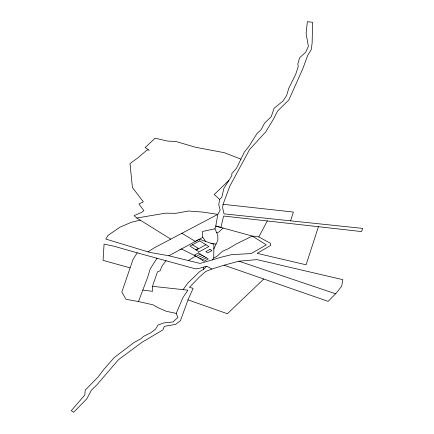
<?xml version="1.0" encoding="UTF-8"?>
<svg xmlns="http://www.w3.org/2000/svg" width="434" height="434" viewBox="0 0 434 434"><rect width="100%" height="100%" fill="white"/><g stroke="black" fill="none" stroke-linecap="round" stroke-linejoin="round"><path stroke-width="0.65" d="M168.853 255.772L200.085 263.422L212.334 259.895L213.761 257.997L213.864 244.277L199.385 239.226L168.853 255.772L149.643 252.355L105.771 239.042L107.909 235.478L119.958 227.194L131.301 222.279L140.198 220.125M223.06 204.289L222.615 207.799L224.025 213.859L362.705 228.398L361.517 231.566L223.608 216.034L220.928 227.449L215.769 226.038L217.846 214.358L220.136 210.072L218.758 204.712L219.653 199.483L221.801 197.226L223.863 188.459L231.854 175.618L231.74 173.714L236.563 168.137L244.38 152.025L249.23 145.965L257.178 133.281L261.073 129.766L264.604 123.099L271.255 116.632L274.104 108.272L282.99 101.035L286.608 95.523L288.794 88.178L295.684 74.382L298.229 66.614L297.838 63.869L299.601 57.858L305.786 52.08L308.384 46.324L306.106 33.548L307.353 21.7L312.551 22.264L312.138 43.107L311.221 49.693L307.684 55.476L302.851 68.583L288.946 99.798L277.668 110.979L273.48 119.062L265.874 131.714L249.626 149.464L229.765 186.251L223.06 204.289L293.389 212.063L290.628 220.835M213.826 249.035L217.868 240.214L217.781 235.206L214.928 228.81L215.769 226.038L252.284 236.058L258.827 236.91L270.431 243.3L270.767 245.362L257.14 253.353L306.095 264.8L318.453 226.635M206.492 266.308L199.727 268.217L195.582 268.879L137.242 252.838L133.059 259.315L121.845 292.039L125.979 299.276L138.468 301.549L152.996 304.82L157.971 307.684L166.358 311.303L176.215 313.397L177.929 317.444L172.982 321.947L163.84 322.912L158.036 325.017L155.508 329.232L150.744 332.807L143.377 336.431L141.121 338.645L133.954 342.551L114.12 357.659L104.057 369.117L97.905 377.211L85.172 390.177L84.847 394.983L71.295 410.656L73.579 412.3L86.724 398.927L91.4 390.253L97.27 384.41L118.553 359.623L142.016 342.29L162.858 329.921L164.318 326.357L175.645 324.366L180.473 320.639L187.993 299.872L193.119 288.328L189.441 287.357L199.645 276.751L205.781 271.451L211.814 269.047L224.052 265.201L238.879 261.197L256.961 259.624L342.865 279.675L341.688 286.196L336.241 293.145L328.131 301.353L224.052 265.201M142.846 290.08L152.524 291.312L152.475 286.31L157.482 271.847L160.065 270.811L162.061 265.982L166.059 260.633M138.468 301.549L147.674 277.239L150.169 269.047L157.081 258.127M176.215 313.397L182.909 297.659L187.911 290.172L152.475 286.31M258.827 236.91L267.36 220.781M183.088 289.662L187.808 283.087L199.765 271.543L203.714 269.275L206.692 266.091L211.814 269.047M228.875 180.403L214.244 194.535L219.653 199.483M263.796 279.008L227.389 313.733L187.993 299.872M223.065 228.04L218.655 232.206L216.495 232.586M147.989 251.856L154.244 247.836L217.846 214.358L202.607 212.069L188.589 211.011L175.906 213.311L165.506 213.181L136.775 217.998L134.063 215.709L141.744 212.318L143.871 210.642L138.934 204.002L143.339 201.881L132.397 187.455L130.005 163.591L137.67 157.992L147.088 149.952L149.247 150.18L145.184 147.555L155.09 138.202L167.746 141.099L175.824 141.462L195.43 147.234L224.302 152.687L240.93 159.142M188.367 260.552L195.674 256.06L181.455 248.932L179.996 249.724M195.843 249.778L198.354 248.416L192.463 244.787M196.233 250.017L205.971 244.749M196.211 256.391L200.399 254.123M198.175 257.601L202.363 255.333M200.139 258.81L204.327 256.543M202.103 260.02L206.291 257.753M205.618 241.402L202.83 237.36L195.338 241.418L181.862 233.253M213.761 257.997L216.772 256.451L222.463 251.302L228.311 248.742L236.069 244.049L252.284 236.058L266.302 244.874L251.123 253.586L231.637 254.622L220.472 257.384L212.334 259.895M214.928 228.81L202.602 231.447L202.304 236.416L202.83 237.36M210.946 243.262L215.991 244.092M130.07 267.859L103.059 260.373L104.079 244.087L113.996 246.219L137.242 252.838M238.879 261.197L335.607 293.785M136.775 217.998L170.746 239.123M203.307 267.208L203.714 269.275M199.689 240.881L189.951 246.149L199.13 251.801L208.862 246.534L199.689 240.881M198.436 252.913L194.248 255.181L204.067 261.225L208.255 258.962L198.436 252.913M210.007 249.376L205.819 251.644L207.783 252.854L211.971 250.586L210.007 249.376"/></g></svg>
